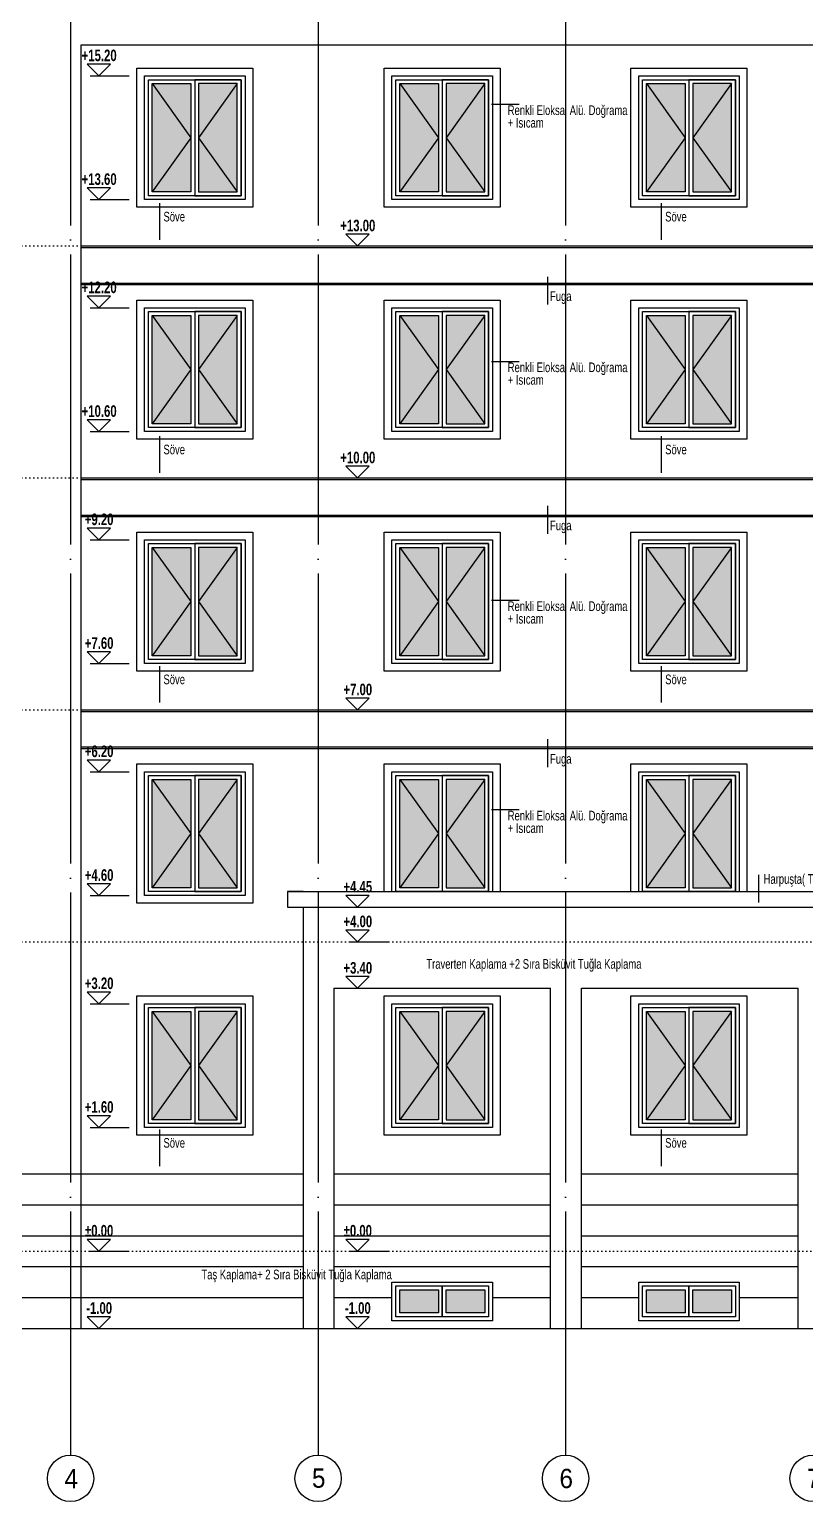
# Model space of a CAD drawing. Extents: x 460786 to 545292, y 30998 to 41694.
# Drawn here: x 537241 to 538245, y 38244 to 40148 of the extents above; entities that cross this region are included whole.
import ezdxf
from ezdxf.enums import TextEntityAlignment as Align

# ---------------------------------------------------------------- set-up
doc = ezdxf.new("R2010")
doc.units = 0
doc.header["$LTSCALE"] = 50
doc.header["$MEASUREMENT"] = 0
doc.linetypes.add('DASHDOT', pattern=[5.5, 5, -0.25, 0, -0.25])
doc.linetypes.add('DASHED', pattern=[0.1, 0, -0.1])
doc.layers.get('0').update_dxf_attribs({"linetype": 'CONTINUOUS'})
for name, color, linetype in [('A-Aks Balonu', 2, 'CONTINUOUS'), ('A-Aks Dikey', 12, 'DASHDOT'), ('A-Betonarme', 6, 'CONTINUOUS'), ('A-Cam', 160, 'CONTINUOUS'), ('A-Dash', 9, 'DASHED'), ('A-Gör 2', 40, 'CONTINUOUS'), ('A-Gör 3', 25, 'CONTINUOUS'), ('A-Gör 4', 75, 'CONTINUOUS'), ('A-Kot', 3, 'CONTINUOUS'), ('A-Solid', 254, 'CONTINUOUS'), ('A-Yazı 1', 200, 'CONTINUOUS'), ('A-Yazı 2', 205, 'CONTINUOUS')]:
    doc.layers.add(name, color=color, linetype=linetype)
doc.styles.add('blkan', font='arial.ttf', dxfattribs={"width": 0.9, "height": 12.5})
doc.styles.get("Standard").update_dxf_attribs({"font": 'arial.ttf', "width": 0.9})
doc.styles.add('YAZI', font='arialbd.ttf', dxfattribs={"width": 0.9, "height": 150})

# ---------------------------------------------------------------- blocks, each defined once
blk = doc.blocks.new('aks')
blk.add_circle((-0.8, 38.6), 60)
at = {"width": 0.9}
blk.add_attdef('AKSNO', text='', height=50, dxfattribs=at).set_placement((-0.8, 38.6), align=Align.MIDDLE_CENTER)
blk = doc.blocks.new('kot-k')
for p, q in [((9.4, 0), (-32.7, 0)), ((-12.6, 12.6), (12.6, 12.6)), ((0, 0), (-12.6, 12.6)), ((0, 0), (12.6, 12.6))]:
    blk.add_line(p, q)
at = {"style": 'YAZI', "width": 0.7}
blk.add_attdef('KOT', text='', height=12.5, dxfattribs=at).set_placement((0, 22), align=Align.MIDDLE_CENTER)

msp = doc.modelspace()

# ---------------------------------------------------------------- hatches: boundary and pattern name
at = {"layer": 'A-Solid'}
h = msp.add_hatch(color=256, dxfattribs=at)
h.dxf.hatch_style = 1
h.paths.add_polyline_path([(537400.17, 39938.33), (537450.17, 39938.33), (537450.17, 40078.33), (537400.17, 40078.33)])
h.paths.add_polyline_path([(537460.17, 39938.33), (537510.17, 39938.33), (537510.17, 40078.33), (537460.17, 40078.33)])
h = msp.add_hatch(color=256, dxfattribs=at)
h.dxf.hatch_style = 1
h.paths.add_polyline_path([(537720.17, 39938.33), (537770.17, 39938.33), (537770.17, 40078.33), (537720.17, 40078.33)])
h.paths.add_polyline_path([(537780.17, 39938.33), (537830.17, 39938.33), (537830.17, 40078.33), (537780.17, 40078.33)])
h = msp.add_hatch(color=256, dxfattribs=at)
h.dxf.hatch_style = 1
h.paths.add_polyline_path([(538039.17, 39938.33), (538089.17, 39938.33), (538089.17, 40078.33), (538039.17, 40078.33)])
h.paths.add_polyline_path([(538099.17, 39938.33), (538149.17, 39938.33), (538149.17, 40078.33), (538099.17, 40078.33)])
h = msp.add_hatch(color=256, dxfattribs=at)
h.dxf.hatch_style = 1
h.paths.add_polyline_path([(537400.17, 39638.33), (537450.17, 39638.33), (537450.17, 39778.33), (537400.17, 39778.33)])
h.paths.add_polyline_path([(537460.17, 39638.33), (537510.17, 39638.33), (537510.17, 39778.33), (537460.17, 39778.33)])
h = msp.add_hatch(color=256, dxfattribs=at)
h.dxf.hatch_style = 1
h.paths.add_polyline_path([(537720.17, 39638.33), (537770.17, 39638.33), (537770.17, 39778.33), (537720.17, 39778.33)])
h.paths.add_polyline_path([(537780.17, 39638.33), (537830.17, 39638.33), (537830.17, 39778.33), (537780.17, 39778.33)])
h = msp.add_hatch(color=256, dxfattribs=at)
h.dxf.hatch_style = 1
h.paths.add_polyline_path([(538039.17, 39638.33), (538089.17, 39638.33), (538089.17, 39778.33), (538039.17, 39778.33)])
h.paths.add_polyline_path([(538099.17, 39638.33), (538149.17, 39638.33), (538149.17, 39778.33), (538099.17, 39778.33)])
h = msp.add_hatch(color=256, dxfattribs=at)
h.dxf.hatch_style = 1
h.paths.add_polyline_path([(537400.17, 39338.33), (537450.17, 39338.33), (537450.17, 39478.33), (537400.17, 39478.33)])
h.paths.add_polyline_path([(537460.17, 39338.33), (537510.17, 39338.33), (537510.17, 39478.33), (537460.17, 39478.33)])
h = msp.add_hatch(color=256, dxfattribs=at)
h.dxf.hatch_style = 1
h.paths.add_polyline_path([(537720.17, 39338.33), (537770.17, 39338.33), (537770.17, 39478.33), (537720.17, 39478.33)])
h.paths.add_polyline_path([(537780.17, 39338.33), (537830.17, 39338.33), (537830.17, 39478.33), (537780.17, 39478.33)])
h = msp.add_hatch(color=256, dxfattribs=at)
h.dxf.hatch_style = 1
h.paths.add_polyline_path([(538039.17, 39338.33), (538089.17, 39338.33), (538089.17, 39478.33), (538039.17, 39478.33)])
h.paths.add_polyline_path([(538099.17, 39338.33), (538149.17, 39338.33), (538149.17, 39478.33), (538099.17, 39478.33)])
h = msp.add_hatch(color=256, dxfattribs=at)
h.dxf.hatch_style = 1
h.paths.add_polyline_path([(537400.17, 39038.33), (537450.17, 39038.33), (537450.17, 39178.33), (537400.17, 39178.33)])
h.paths.add_polyline_path([(537460.17, 39038.33), (537510.17, 39038.33), (537510.17, 39178.33), (537460.17, 39178.33)])
h = msp.add_hatch(color=256, dxfattribs=at)
h.dxf.hatch_style = 1
h.paths.add_polyline_path([(537720.17, 39038.33), (537770.17, 39038.33), (537770.17, 39178.33), (537720.17, 39178.33)])
h.paths.add_polyline_path([(537780.17, 39038.33), (537830.17, 39038.33), (537830.17, 39178.33), (537780.17, 39178.33)])
h = msp.add_hatch(color=256, dxfattribs=at)
h.dxf.hatch_style = 1
h.paths.add_polyline_path([(538039.17, 39038.33), (538089.17, 39038.33), (538089.17, 39178.33), (538039.17, 39178.33)])
h.paths.add_polyline_path([(538099.17, 39038.33), (538149.17, 39038.33), (538149.17, 39178.33), (538099.17, 39178.33)])
h = msp.add_hatch(color=256, dxfattribs=at)
h.dxf.hatch_style = 1
h.paths.add_polyline_path([(537400.17, 38738.33), (537450.17, 38738.33), (537450.17, 38878.33), (537400.17, 38878.33)])
h.paths.add_polyline_path([(537460.17, 38738.33), (537510.17, 38738.33), (537510.17, 38878.33), (537460.17, 38878.33)])
h = msp.add_hatch(color=256, dxfattribs=at)
h.dxf.hatch_style = 1
h.paths.add_polyline_path([(537720.17, 38738.33), (537770.17, 38738.33), (537770.17, 38878.33), (537720.17, 38878.33)])
h.paths.add_polyline_path([(537780.17, 38738.33), (537830.17, 38738.33), (537830.17, 38878.33), (537780.17, 38878.33)])
h = msp.add_hatch(color=256, dxfattribs=at)
h.dxf.hatch_style = 1
h.paths.add_polyline_path([(538039.17, 38738.33), (538089.17, 38738.33), (538089.17, 38878.33), (538039.17, 38878.33)])
h.paths.add_polyline_path([(538099.17, 38738.33), (538149.17, 38738.33), (538149.17, 38878.33), (538099.17, 38878.33)])
h = msp.add_hatch(color=256, dxfattribs=at)
h.dxf.hatch_style = 1
h.paths.add_polyline_path([(537770.17, 38518.33), (537720.17, 38518.33), (537720.17, 38488.33), (537770.17, 38488.33)])
h.paths.add_polyline_path([(537830.17, 38518.33), (537780.17, 38518.33), (537780.17, 38488.33), (537830.17, 38488.33)])
h = msp.add_hatch(color=256, dxfattribs=at)
h.dxf.hatch_style = 1
h.paths.add_polyline_path([(538089.17, 38518.33), (538039.17, 38518.33), (538039.17, 38488.33), (538089.17, 38488.33)])
h.paths.add_polyline_path([(538149.17, 38518.33), (538099.17, 38518.33), (538099.17, 38488.33), (538149.17, 38488.33)])

# ---------------------------------------------------------------- linework, layer by layer
at = {"layer": 'A-Aks Dikey', "ltscale": 1.5}
for p, q in [((537294.67, 40682.38), (537294.67, 38304.48)), ((537614.67, 40682.38), (537614.67, 38304.48)), ((537934.67, 40682.38), (537934.67, 38304.48))]:
    msp.add_line(p, q, dxfattribs=at)
at = {"layer": 'A-Betonarme'}
msp.add_line((536120.16, 38468.33), (538624.67, 38468.33), dxfattribs=at)
at = {"layer": 'A-Cam'}
for p, q in [((537400.17, 40078.33), (537450.17, 40008.33)), ((537455.17, 40083.33), (537455.17, 39933.33)), ((537510.17, 40078.33), (537460.17, 40008.33)), ((537720.17, 40078.33), (537770.17, 40008.33)), ((537775.17, 40083.33), (537775.17, 39933.33)), ((537830.17, 40078.33), (537780.17, 40008.33)), ((538039.17, 40078.33), (538089.17, 40008.33)), ((538094.17, 40083.33), (538094.17, 39933.33)), ((538149.17, 40078.33), (538099.17, 40008.33)), ((537450.17, 40008.33), (537400.17, 39938.33)), ((537460.17, 40008.33), (537510.17, 39938.33)), ((537770.17, 40008.33), (537720.17, 39938.33)), ((537780.17, 40008.33), (537830.17, 39938.33)), ((538089.17, 40008.33), (538039.17, 39938.33)), ((538099.17, 40008.33), (538149.17, 39938.33)), ((537400.17, 39778.33), (537450.17, 39708.33)), ((537455.17, 39783.33), (537455.17, 39633.33)), ((537510.17, 39778.33), (537460.17, 39708.33)), ((537720.17, 39778.33), (537770.17, 39708.33)), ((537775.17, 39783.33), (537775.17, 39633.33)), ((537830.17, 39778.33), (537780.17, 39708.33)), ((538039.17, 39778.33), (538089.17, 39708.33)), ((538094.17, 39783.33), (538094.17, 39633.33)), ((538149.17, 39778.33), (538099.17, 39708.33)), ((537450.17, 39708.33), (537400.17, 39638.33)), ((537460.17, 39708.33), (537510.17, 39638.33)), ((537770.17, 39708.33), (537720.17, 39638.33)), ((537780.17, 39708.33), (537830.17, 39638.33)), ((538089.17, 39708.33), (538039.17, 39638.33)), ((538099.17, 39708.33), (538149.17, 39638.33)), ((537400.17, 39478.33), (537450.17, 39408.33)), ((537455.17, 39483.33), (537455.17, 39333.33)), ((537510.17, 39478.33), (537460.17, 39408.33)), ((537720.17, 39478.33), (537770.17, 39408.33)), ((537775.17, 39483.33), (537775.17, 39333.33)), ((537830.17, 39478.33), (537780.17, 39408.33)), ((538039.17, 39478.33), (538089.17, 39408.33)), ((538094.17, 39483.33), (538094.17, 39333.33)), ((538149.17, 39478.33), (538099.17, 39408.33)), ((537450.17, 39408.33), (537400.17, 39338.33)), ((537460.17, 39408.33), (537510.17, 39338.33)), ((537770.17, 39408.33), (537720.17, 39338.33)), ((537780.17, 39408.33), (537830.17, 39338.33)), ((538089.17, 39408.33), (538039.17, 39338.33)), ((538099.17, 39408.33), (538149.17, 39338.33)), ((537455.17, 39183.33), (537455.17, 39033.33)), ((537775.17, 39183.33), (537775.17, 39033.33)), ((538094.17, 39183.33), (538094.17, 39033.33)), ((537400.17, 39178.33), (537450.17, 39108.33)), ((537510.17, 39178.33), (537460.17, 39108.33)), ((537720.17, 39178.33), (537770.17, 39108.33)), ((537830.17, 39178.33), (537780.17, 39108.33)), ((538039.17, 39178.33), (538089.17, 39108.33)), ((538149.17, 39178.33), (538099.17, 39108.33)), ((537450.17, 39108.33), (537400.17, 39038.33)), ((537460.17, 39108.33), (537510.17, 39038.33)), ((537770.17, 39108.33), (537720.17, 39038.33)), ((537780.17, 39108.33), (537830.17, 39038.33)), ((538089.17, 39108.33), (538039.17, 39038.33)), ((538099.17, 39108.33), (538149.17, 39038.33)), ((537400.17, 38878.33), (537450.17, 38808.33)), ((537455.17, 38883.33), (537455.17, 38733.33)), ((537510.17, 38878.33), (537460.17, 38808.33)), ((537720.17, 38878.33), (537770.17, 38808.33)), ((537775.17, 38883.33), (537775.17, 38733.33)), ((537830.17, 38878.33), (537780.17, 38808.33)), ((538039.17, 38878.33), (538089.17, 38808.33)), ((538094.17, 38883.33), (538094.17, 38733.33)), ((538149.17, 38878.33), (538099.17, 38808.33)), ((537450.17, 38808.33), (537400.17, 38738.33)), ((537460.17, 38808.33), (537510.17, 38738.33)), ((537770.17, 38808.33), (537720.17, 38738.33)), ((537780.17, 38808.33), (537830.17, 38738.33)), ((538089.17, 38808.33), (538039.17, 38738.33)), ((538099.17, 38808.33), (538149.17, 38738.33))]:
    msp.add_line(p, q, dxfattribs=at)
for points in [[(537395.17, 40083.33), (537455.17, 40083.33), (537455.17, 39933.33), (537395.17, 39933.33)], [(537400.17, 40078.33), (537450.17, 40078.33), (537450.17, 39938.33), (537400.17, 39938.33)], [(537455.17, 39933.33), (537515.17, 39933.33), (537515.17, 40083.33), (537455.17, 40083.33)], [(537460.17, 39938.33), (537510.17, 39938.33), (537510.17, 40078.33), (537460.17, 40078.33)], [(537715.17, 40083.33), (537775.17, 40083.33), (537775.17, 39933.33), (537715.17, 39933.33)], [(537720.17, 40078.33), (537770.17, 40078.33), (537770.17, 39938.33), (537720.17, 39938.33)], [(537775.17, 39933.33), (537835.17, 39933.33), (537835.17, 40083.33), (537775.17, 40083.33)], [(537780.17, 39938.33), (537830.17, 39938.33), (537830.17, 40078.33), (537780.17, 40078.33)], [(538034.17, 40083.33), (538094.17, 40083.33), (538094.17, 39933.33), (538034.17, 39933.33)], [(538039.17, 40078.33), (538089.17, 40078.33), (538089.17, 39938.33), (538039.17, 39938.33)], [(538094.17, 39933.33), (538154.17, 39933.33), (538154.17, 40083.33), (538094.17, 40083.33)], [(538099.17, 39938.33), (538149.17, 39938.33), (538149.17, 40078.33), (538099.17, 40078.33)], [(537395.17, 39783.33), (537455.17, 39783.33), (537455.17, 39633.33), (537395.17, 39633.33)], [(537400.17, 39778.33), (537450.17, 39778.33), (537450.17, 39638.33), (537400.17, 39638.33)], [(537455.17, 39633.33), (537515.17, 39633.33), (537515.17, 39783.33), (537455.17, 39783.33)], [(537460.17, 39638.33), (537510.17, 39638.33), (537510.17, 39778.33), (537460.17, 39778.33)], [(537715.17, 39783.33), (537775.17, 39783.33), (537775.17, 39633.33), (537715.17, 39633.33)], [(537720.17, 39778.33), (537770.17, 39778.33), (537770.17, 39638.33), (537720.17, 39638.33)], [(537775.17, 39633.33), (537835.17, 39633.33), (537835.17, 39783.33), (537775.17, 39783.33)], [(537780.17, 39638.33), (537830.17, 39638.33), (537830.17, 39778.33), (537780.17, 39778.33)], [(538034.17, 39783.33), (538094.17, 39783.33), (538094.17, 39633.33), (538034.17, 39633.33)], [(538039.17, 39778.33), (538089.17, 39778.33), (538089.17, 39638.33), (538039.17, 39638.33)], [(538094.17, 39633.33), (538154.17, 39633.33), (538154.17, 39783.33), (538094.17, 39783.33)], [(538099.17, 39638.33), (538149.17, 39638.33), (538149.17, 39778.33), (538099.17, 39778.33)], [(537395.17, 39483.33), (537455.17, 39483.33), (537455.17, 39333.33), (537395.17, 39333.33)], [(537400.17, 39478.33), (537450.17, 39478.33), (537450.17, 39338.33), (537400.17, 39338.33)], [(537455.17, 39333.33), (537515.17, 39333.33), (537515.17, 39483.33), (537455.17, 39483.33)], [(537460.17, 39338.33), (537510.17, 39338.33), (537510.17, 39478.33), (537460.17, 39478.33)], [(537715.17, 39483.33), (537775.17, 39483.33), (537775.17, 39333.33), (537715.17, 39333.33)], [(537720.17, 39478.33), (537770.17, 39478.33), (537770.17, 39338.33), (537720.17, 39338.33)], [(537775.17, 39333.33), (537835.17, 39333.33), (537835.17, 39483.33), (537775.17, 39483.33)], [(537780.17, 39338.33), (537830.17, 39338.33), (537830.17, 39478.33), (537780.17, 39478.33)], [(538034.17, 39483.33), (538094.17, 39483.33), (538094.17, 39333.33), (538034.17, 39333.33)], [(538039.17, 39478.33), (538089.17, 39478.33), (538089.17, 39338.33), (538039.17, 39338.33)], [(538094.17, 39333.33), (538154.17, 39333.33), (538154.17, 39483.33), (538094.17, 39483.33)], [(538099.17, 39338.33), (538149.17, 39338.33), (538149.17, 39478.33), (538099.17, 39478.33)], [(537395.17, 39183.33), (537455.17, 39183.33), (537455.17, 39033.33), (537395.17, 39033.33)], [(537455.17, 39033.33), (537515.17, 39033.33), (537515.17, 39183.33), (537455.17, 39183.33)], [(537715.17, 39183.33), (537775.17, 39183.33), (537775.17, 39033.33), (537715.17, 39033.33)], [(537775.17, 39033.33), (537835.17, 39033.33), (537835.17, 39183.33), (537775.17, 39183.33)], [(538034.17, 39183.33), (538094.17, 39183.33), (538094.17, 39033.33), (538034.17, 39033.33)], [(538094.17, 39033.33), (538154.17, 39033.33), (538154.17, 39183.33), (538094.17, 39183.33)], [(537400.17, 39178.33), (537450.17, 39178.33), (537450.17, 39038.33), (537400.17, 39038.33)], [(537460.17, 39038.33), (537510.17, 39038.33), (537510.17, 39178.33), (537460.17, 39178.33)], [(537720.17, 39178.33), (537770.17, 39178.33), (537770.17, 39038.33), (537720.17, 39038.33)], [(537780.17, 39038.33), (537830.17, 39038.33), (537830.17, 39178.33), (537780.17, 39178.33)], [(538039.17, 39178.33), (538089.17, 39178.33), (538089.17, 39038.33), (538039.17, 39038.33)], [(538099.17, 39038.33), (538149.17, 39038.33), (538149.17, 39178.33), (538099.17, 39178.33)], [(537395.17, 38883.33), (537455.17, 38883.33), (537455.17, 38733.33), (537395.17, 38733.33)], [(537400.17, 38878.33), (537450.17, 38878.33), (537450.17, 38738.33), (537400.17, 38738.33)], [(537455.17, 38733.33), (537515.17, 38733.33), (537515.17, 38883.33), (537455.17, 38883.33)], [(537460.17, 38738.33), (537510.17, 38738.33), (537510.17, 38878.33), (537460.17, 38878.33)], [(537715.17, 38883.33), (537775.17, 38883.33), (537775.17, 38733.33), (537715.17, 38733.33)], [(537720.17, 38878.33), (537770.17, 38878.33), (537770.17, 38738.33), (537720.17, 38738.33)], [(537775.17, 38733.33), (537835.17, 38733.33), (537835.17, 38883.33), (537775.17, 38883.33)], [(537780.17, 38738.33), (537830.17, 38738.33), (537830.17, 38878.33), (537780.17, 38878.33)], [(538034.17, 38883.33), (538094.17, 38883.33), (538094.17, 38733.33), (538034.17, 38733.33)], [(538039.17, 38878.33), (538089.17, 38878.33), (538089.17, 38738.33), (538039.17, 38738.33)], [(538094.17, 38733.33), (538154.17, 38733.33), (538154.17, 38883.33), (538094.17, 38883.33)], [(538099.17, 38738.33), (538149.17, 38738.33), (538149.17, 38878.33), (538099.17, 38878.33)]]:
    msp.add_lwpolyline(points, close=True, dxfattribs=at)
for points in [[(537775.17, 38483.33), (537715.17, 38483.33), (537715.17, 38523.33), (537775.17, 38523.33), (537775.17, 38483.33)], [(537775.17, 38523.33), (537835.17, 38523.33), (537835.17, 38483.33), (537775.17, 38483.33), (537775.17, 38523.33)], [(538094.17, 38483.33), (538034.17, 38483.33), (538034.17, 38523.33), (538094.17, 38523.33), (538094.17, 38483.33)], [(538094.17, 38523.33), (538154.17, 38523.33), (538154.17, 38483.33), (538094.17, 38483.33), (538094.17, 38523.33)]]:
    msp.add_lwpolyline(points, dxfattribs=at)
at = {"layer": 'A-Dash'}
for p, q in [((536385.17, 39868.33), (538588.17, 39868.33)), ((538010.17, 39868.33), (538588.17, 39868.33)), ((536385.17, 39568.33), (538588.17, 39568.33)), ((538010.17, 39568.33), (538588.17, 39568.33)), ((536385.17, 39268.33), (538588.17, 39268.33)), ((538010.17, 39268.33), (538588.17, 39268.33)), ((536385.17, 38968.33), (544820.85, 38968.33)), ((536385.17, 38568.33), (539541.51, 38568.33))]:
    msp.add_line(p, q, dxfattribs=at)
at = {"layer": 'A-Gör 2'}
for p, q in [((537308.17, 38468.33), (537308.17, 40128.33)), ((537308.17, 40128.33), (538588.17, 40128.33)), ((537575.17, 39033.33), (538904.67, 39033.33)), ((537595.17, 39033.33), (537575.17, 39033.33)), ((537575.17, 39033.33), (537575.17, 39013.33)), ((537575.17, 39013.33), (538904.67, 39013.33)), ((537595.17, 39013.33), (537595.17, 38468.33)), ((537635.17, 38908.33), (537635.17, 38468.33)), ((537635.17, 38908.33), (537915.17, 38908.33)), ((537915.17, 38468.33), (537915.17, 38908.33)), ((537955.17, 38468.33), (537955.17, 38908.33)), ((537955.17, 38908.33), (538235.17, 38908.33)), ((538235.17, 38468.33), (538235.17, 38908.33))]:
    msp.add_line(p, q, dxfattribs=at)
for points in [[(537380.17, 40098.33), (537530.17, 40098.33), (537530.17, 39918.33), (537380.17, 39918.33)], [(537700.17, 40098.33), (537850.17, 40098.33), (537850.17, 39918.33), (537700.17, 39918.33)], [(538019.17, 40098.33), (538169.17, 40098.33), (538169.17, 39918.33), (538019.17, 39918.33)], [(537390.17, 40088.33), (537520.17, 40088.33), (537520.17, 39928.33), (537390.17, 39928.33)], [(537710.17, 40088.33), (537840.17, 40088.33), (537840.17, 39928.33), (537710.17, 39928.33)], [(538029.17, 40088.33), (538159.17, 40088.33), (538159.17, 39928.33), (538029.17, 39928.33)], [(537380.17, 39798.33), (537530.17, 39798.33), (537530.17, 39618.33), (537380.17, 39618.33)], [(537700.17, 39798.33), (537850.17, 39798.33), (537850.17, 39618.33), (537700.17, 39618.33)], [(538019.17, 39798.33), (538169.17, 39798.33), (538169.17, 39618.33), (538019.17, 39618.33)], [(537390.17, 39788.33), (537520.17, 39788.33), (537520.17, 39628.33), (537390.17, 39628.33)], [(537710.17, 39788.33), (537840.17, 39788.33), (537840.17, 39628.33), (537710.17, 39628.33)], [(538029.17, 39788.33), (538159.17, 39788.33), (538159.17, 39628.33), (538029.17, 39628.33)], [(537380.17, 39498.33), (537530.17, 39498.33), (537530.17, 39318.33), (537380.17, 39318.33)], [(537390.17, 39488.33), (537520.17, 39488.33), (537520.17, 39328.33), (537390.17, 39328.33)], [(537700.17, 39498.33), (537850.17, 39498.33), (537850.17, 39318.33), (537700.17, 39318.33)], [(537710.17, 39488.33), (537840.17, 39488.33), (537840.17, 39328.33), (537710.17, 39328.33)], [(538019.17, 39498.33), (538169.17, 39498.33), (538169.17, 39318.33), (538019.17, 39318.33)], [(538029.17, 39488.33), (538159.17, 39488.33), (538159.17, 39328.33), (538029.17, 39328.33)], [(537380.17, 39198.33), (537530.17, 39198.33), (537530.17, 39018.33), (537380.17, 39018.33)], [(537390.17, 39188.33), (537520.17, 39188.33), (537520.17, 39028.33), (537390.17, 39028.33)], [(537380.17, 38898.33), (537530.17, 38898.33), (537530.17, 38718.33), (537380.17, 38718.33)], [(537700.17, 38898.33), (537850.17, 38898.33), (537850.17, 38718.33), (537700.17, 38718.33)], [(538019.17, 38898.33), (538169.17, 38898.33), (538169.17, 38718.33), (538019.17, 38718.33)], [(537390.17, 38888.33), (537520.17, 38888.33), (537520.17, 38728.33), (537390.17, 38728.33)], [(537710.17, 38888.33), (537840.17, 38888.33), (537840.17, 38728.33), (537710.17, 38728.33)], [(538029.17, 38888.33), (538159.17, 38888.33), (538159.17, 38728.33), (538029.17, 38728.33)], [(537710.17, 38528.33), (537840.17, 38528.33), (537840.17, 38478.33), (537710.17, 38478.33)], [(538029.17, 38528.33), (538159.17, 38528.33), (538159.17, 38478.33), (538029.17, 38478.33)]]:
    msp.add_lwpolyline(points, close=True, dxfattribs=at)
for points in [[(537700.17, 39033.33), (537700.17, 39198.33), (537850.17, 39198.33), (537850.17, 39033.33)], [(537710.17, 39033.33), (537710.17, 39188.33), (537840.17, 39188.33), (537840.17, 39033.33)], [(538019.17, 39033.33), (538019.17, 39198.33), (538169.17, 39198.33), (538169.17, 39033.33)], [(538029.17, 39033.33), (538029.17, 39188.33), (538159.17, 39188.33), (538159.17, 39033.33)]]:
    msp.add_lwpolyline(points, dxfattribs=at)
at = {"layer": 'A-Gör 3'}
for points in [[(537770.17, 38488.33), (537720.17, 38488.33), (537720.17, 38518.33), (537770.17, 38518.33)], [(537780.17, 38518.33), (537830.17, 38518.33), (537830.17, 38488.33), (537780.17, 38488.33)], [(538089.17, 38488.33), (538039.17, 38488.33), (538039.17, 38518.33), (538089.17, 38518.33)], [(538099.17, 38518.33), (538149.17, 38518.33), (538149.17, 38488.33), (538099.17, 38488.33)]]:
    msp.add_lwpolyline(points, close=True, dxfattribs=at)
at = {"layer": 'A-Gör 4'}
for p, q in [((537308.17, 39868.33), (538588.17, 39868.33)), ((537308.17, 39868.33), (538588.17, 39868.33)), ((537308.17, 39866.33), (538588.17, 39866.33)), ((537308.17, 39820.33), (538588.17, 39820.33)), ((537308.17, 39818.33), (538588.17, 39818.33)), ((537308.17, 39568.33), (538588.17, 39568.33)), ((537308.17, 39568.33), (538588.17, 39568.33)), ((537308.17, 39566.33), (538588.17, 39566.33)), ((537308.17, 39520.33), (538588.17, 39520.33)), ((537308.17, 39518.33), (538588.17, 39518.33)), ((537308.17, 39268.33), (538588.17, 39268.33)), ((537308.17, 39268.33), (538588.17, 39268.33)), ((537308.17, 39266.33), (538588.17, 39266.33)), ((537308.17, 39220.33), (538588.17, 39220.33)), ((537308.17, 39218.33), (538588.17, 39218.33)), ((536385.17, 38668.33), (537595.17, 38668.33)), ((537635.17, 38668.33), (537915.17, 38668.33)), ((537955.17, 38668.33), (538235.17, 38668.33)), ((536385.17, 38628.33), (537595.17, 38628.33)), ((537635.17, 38628.33), (537915.17, 38628.33)), ((537955.17, 38628.33), (538235.17, 38628.33)), ((536385.17, 38588.33), (537595.17, 38588.33)), ((537635.17, 38588.33), (537915.17, 38588.33)), ((537955.17, 38588.33), (538235.17, 38588.33)), ((536385.17, 38548.33), (537595.17, 38548.33)), ((537635.17, 38548.33), (537915.17, 38548.33)), ((537955.17, 38548.33), (538235.17, 38548.33)), ((536385.17, 38508.33), (537595.17, 38508.33)), ((537635.17, 38508.33), (537710.17, 38508.33)), ((537840.17, 38508.33), (537915.17, 38508.33)), ((537955.17, 38508.33), (538029.17, 38508.33)), ((538159.17, 38508.33), (538235.17, 38508.33))]:
    msp.add_line(p, q, dxfattribs=at)
at = {"layer": 'A-Solid'}
for points in [[(537395.17, 40083.33), (537515.17, 40083.33), (537515.17, 39933.33), (537395.17, 39933.33)], [(537715.17, 40083.33), (537835.17, 40083.33), (537835.17, 39933.33), (537715.17, 39933.33)], [(538034.17, 40083.33), (538154.17, 40083.33), (538154.17, 39933.33), (538034.17, 39933.33)], [(537395.17, 39783.33), (537515.17, 39783.33), (537515.17, 39633.33), (537395.17, 39633.33)], [(537715.17, 39783.33), (537835.17, 39783.33), (537835.17, 39633.33), (537715.17, 39633.33)], [(538034.17, 39783.33), (538154.17, 39783.33), (538154.17, 39633.33), (538034.17, 39633.33)], [(537395.17, 39483.33), (537515.17, 39483.33), (537515.17, 39333.33), (537395.17, 39333.33)], [(537715.17, 39483.33), (537835.17, 39483.33), (537835.17, 39333.33), (537715.17, 39333.33)], [(538034.17, 39483.33), (538154.17, 39483.33), (538154.17, 39333.33), (538034.17, 39333.33)], [(537395.17, 39183.33), (537515.17, 39183.33), (537515.17, 39033.33), (537395.17, 39033.33)], [(537715.17, 39183.33), (537835.17, 39183.33), (537835.17, 39033.33), (537715.17, 39033.33)], [(538034.17, 39183.33), (538154.17, 39183.33), (538154.17, 39033.33), (538034.17, 39033.33)], [(537395.17, 38883.33), (537515.17, 38883.33), (537515.17, 38733.33), (537395.17, 38733.33)], [(537715.17, 38883.33), (537835.17, 38883.33), (537835.17, 38733.33), (537715.17, 38733.33)], [(538034.17, 38883.33), (538154.17, 38883.33), (538154.17, 38733.33), (538034.17, 38733.33)]]:
    msp.add_lwpolyline(points, close=True, dxfattribs=at)
at = {"layer": 'A-Yazı 2'}
for p, q in [((537874.69, 40051.11), (537838.82, 40051.11)), ((537409.41, 39923.42), (537409.41, 39876.12)), ((538058.1, 39923.42), (538058.1, 39876.12)), ((537911.45, 39828.54), (537911.45, 39792.66)), ((537874.69, 39718.6), (537838.82, 39718.6)), ((537409.41, 39622.25), (537409.41, 39574.95)), ((538058.1, 39622.25), (538058.1, 39574.95)), ((537911.45, 39532.03), (537911.45, 39496.15)), ((537874.69, 39409.67), (537838.82, 39409.67)), ((537409.41, 39324.94), (537409.41, 39277.65)), ((538058.1, 39324.94), (538058.1, 39277.65)), ((537911.45, 39230.24), (537911.45, 39194.36)), ((537874.69, 39138.84), (537838.82, 39138.84)), ((538184.2, 39055.12), (538184.2, 39019.25)), ((537409.41, 38725.57), (537409.41, 38678.27)), ((538058.1, 38725.57), (538058.1, 38678.27))]:
    msp.add_line(p, q, dxfattribs=at)

# ---------------------------------------------------------------- block references
at = {"layer": 'A-Aks Balonu'}
ref = msp.add_blockref('aks', (537294.26, 38293.79), dxfattribs=dict(at, xscale=0.5, yscale=0.5, zscale=0.5, rotation=180))
ref.add_attrib('AKSNO', '4', dxfattribs={"layer": '0', "height": 25, "width": 0.9}).set_placement((537295.47, 38274.05), align=Align.MIDDLE_CENTER)
ref = msp.add_blockref('aks', (537614.26, 38293.79), dxfattribs=dict(at, xscale=0.5, yscale=0.5, zscale=0.5, rotation=180))
ref.add_attrib('AKSNO', '5', dxfattribs={"layer": '0', "height": 25, "width": 0.9}).set_placement((537615.47, 38274.82), align=Align.MIDDLE_CENTER)
ref = msp.add_blockref('aks', (537934.26, 38293.79), dxfattribs=dict(at, xscale=0.5, yscale=0.5, zscale=0.5, rotation=180))
ref.add_attrib('AKSNO', '6', dxfattribs={"layer": '0', "height": 25, "width": 0.9}).set_placement((537935.47, 38274.37), align=Align.MIDDLE_CENTER)
ref = msp.add_blockref('aks', (538254.26, 38293.79), dxfattribs=dict(at, xscale=0.5, yscale=0.5, zscale=0.5, rotation=180))
ref.add_attrib('AKSNO', '7', dxfattribs={"layer": '0', "height": 25, "width": 0.9}).set_placement((538255.47, 38274.37), align=Align.MIDDLE_CENTER)
at = {"layer": 'A-Kot'}
ref = msp.add_blockref('kot-k', (537331.2, 40088.33), dxfattribs=dict(at, xscale=-1.200000000186265, yscale=1.200000000186265, zscale=1.200000000186265))
ref.add_attrib('KOT', '+15.20', dxfattribs={"layer": '0', "height": 15, "style": 'YAZI', "width": 0.7}).set_placement((537331.58, 40114.73), align=Align.MIDDLE_CENTER)
ref = msp.add_blockref('kot-k', (537331.2, 39928.33), dxfattribs=dict(at, xscale=-1.200000000186265, yscale=1.200000000186265, zscale=1.200000000186265))
ref.add_attrib('KOT', '+13.60', dxfattribs={"layer": '0', "height": 15, "style": 'YAZI', "width": 0.7}).set_placement((537331.58, 39954.73), align=Align.MIDDLE_CENTER)
ref = msp.add_blockref('kot-k', (537665.64, 39868.33), dxfattribs=dict(at, xscale=-1.200000000186265, yscale=1.200000000186265, zscale=1.200000000186265))
ref.add_attrib('KOT', '+13.00', dxfattribs={"layer": '0', "height": 15, "style": 'YAZI', "width": 0.7}).set_placement((537666.02, 39894.73), align=Align.MIDDLE_CENTER)
ref = msp.add_blockref('kot-k', (537331.2, 39788.33), dxfattribs=dict(at, xscale=-1.200000000186265, yscale=1.200000000186265, zscale=1.200000000186265))
ref.add_attrib('KOT', '+12.20', dxfattribs={"layer": '0', "height": 15, "style": 'YAZI', "width": 0.7}).set_placement((537331.58, 39814.73), align=Align.MIDDLE_CENTER)
ref = msp.add_blockref('kot-k', (537331.2, 39628.33), dxfattribs=dict(at, xscale=-1.200000000186265, yscale=1.200000000186265, zscale=1.200000000186265))
ref.add_attrib('KOT', '+10.60', dxfattribs={"layer": '0', "height": 15, "style": 'YAZI', "width": 0.7}).set_placement((537331.58, 39654.73), align=Align.MIDDLE_CENTER)
ref = msp.add_blockref('kot-k', (537665.64, 39568.33), dxfattribs=dict(at, xscale=-1.200000000186265, yscale=1.200000000186265, zscale=1.200000000186265))
ref.add_attrib('KOT', '+10.00', dxfattribs={"layer": '0', "height": 15, "style": 'YAZI', "width": 0.7}).set_placement((537666.02, 39594.73), align=Align.MIDDLE_CENTER)
ref = msp.add_blockref('kot-k', (537331.2, 39488.33), dxfattribs=dict(at, xscale=-1.200000000186265, yscale=1.200000000186265, zscale=1.200000000186265))
ref.add_attrib('KOT', '+9.20', dxfattribs={"layer": '0', "height": 15, "style": 'YAZI', "width": 0.7}).set_placement((537331.58, 39514.73), align=Align.MIDDLE_CENTER)
ref = msp.add_blockref('kot-k', (537331.2, 39328.33), dxfattribs=dict(at, xscale=-1.200000000186265, yscale=1.200000000186265, zscale=1.200000000186265))
ref.add_attrib('KOT', '+7.60', dxfattribs={"layer": '0', "height": 15, "style": 'YAZI', "width": 0.7}).set_placement((537331.58, 39354.73), align=Align.MIDDLE_CENTER)
ref = msp.add_blockref('kot-k', (537665.64, 39268.33), dxfattribs=dict(at, xscale=-1.200000000186265, yscale=1.200000000186265, zscale=1.200000000186265))
ref.add_attrib('KOT', '+7.00', dxfattribs={"layer": '0', "height": 15, "style": 'YAZI', "width": 0.7}).set_placement((537666.02, 39294.73), align=Align.MIDDLE_CENTER)
ref = msp.add_blockref('kot-k', (537331.2, 39188.33), dxfattribs=dict(at, xscale=-1.200000000186265, yscale=1.200000000186265, zscale=1.200000000186265))
ref.add_attrib('KOT', '+6.20', dxfattribs={"layer": '0', "height": 15, "style": 'YAZI', "width": 0.7}).set_placement((537331.58, 39214.73), align=Align.MIDDLE_CENTER)
ref = msp.add_blockref('kot-k', (537331.2, 39028.33), dxfattribs=dict(at, xscale=-1.200000000186265, yscale=1.200000000186265, zscale=1.200000000186265))
ref.add_attrib('KOT', '+4.60', dxfattribs={"layer": '0', "height": 15, "style": 'YAZI', "width": 0.7}).set_placement((537331.58, 39054.73), align=Align.MIDDLE_CENTER)
ref = msp.add_blockref('kot-k', (537665.64, 39013.33), dxfattribs=dict(at, xscale=-1.200000000186265, yscale=1.200000000186265, zscale=1.200000000186265))
ref.add_attrib('KOT', '+4.45', dxfattribs={"layer": '0', "height": 15, "style": 'YAZI', "width": 0.7}).set_placement((537666.02, 39039.73), align=Align.MIDDLE_CENTER)
ref = msp.add_blockref('kot-k', (537665.64, 38968.33), dxfattribs=dict(at, xscale=-1.200000000186265, yscale=1.200000000186265, zscale=1.200000000186265))
ref.add_attrib('KOT', '+4.00', dxfattribs={"layer": '0', "height": 15, "style": 'YAZI', "width": 0.7}).set_placement((537666.02, 38994.73), align=Align.MIDDLE_CENTER)
ref = msp.add_blockref('kot-k', (537665.64, 38908.33), dxfattribs=dict(at, xscale=-1.200000000186265, yscale=1.200000000186265, zscale=1.200000000186265))
ref.add_attrib('KOT', '+3.40', dxfattribs={"layer": '0', "height": 15, "style": 'YAZI', "width": 0.7}).set_placement((537666.02, 38934.73), align=Align.MIDDLE_CENTER)
ref = msp.add_blockref('kot-k', (537331.2, 38888.33), dxfattribs=dict(at, xscale=-1.200000000186265, yscale=1.200000000186265, zscale=1.200000000186265))
ref.add_attrib('KOT', '+3.20', dxfattribs={"layer": '0', "height": 15, "style": 'YAZI', "width": 0.7}).set_placement((537331.58, 38914.73), align=Align.MIDDLE_CENTER)
ref = msp.add_blockref('kot-k', (537331.2, 38728.33), dxfattribs=dict(at, xscale=-1.200000000186265, yscale=1.200000000186265, zscale=1.200000000186265))
ref.add_attrib('KOT', '+1.60', dxfattribs={"layer": '0', "height": 15, "style": 'YAZI', "width": 0.7}).set_placement((537331.58, 38754.73), align=Align.MIDDLE_CENTER)
ref = msp.add_blockref('kot-k', (537331.2, 38568.33), dxfattribs=dict(at, xscale=-1.200000000186265, yscale=1.200000000186265, zscale=1.200000000186265))
ref.add_attrib('KOT', '%%p0.00', dxfattribs={"layer": '0', "height": 15, "style": 'YAZI', "width": 0.7}).set_placement((537331.58, 38594.73), align=Align.MIDDLE_CENTER)
ref = msp.add_blockref('kot-k', (537665.64, 38568.33), dxfattribs=dict(at, xscale=-1.200000000186265, yscale=1.200000000186265, zscale=1.200000000186265))
ref.add_attrib('KOT', '%%p0.00', dxfattribs={"layer": '0', "height": 15, "style": 'YAZI', "width": 0.7}).set_placement((537666.02, 38594.73), align=Align.MIDDLE_CENTER)
ref = msp.add_blockref('kot-k', (537331.2, 38468.33), dxfattribs=dict(at, xscale=-1.200000000186265, yscale=1.200000000186265, zscale=1.200000000186265))
ref.add_attrib('KOT', '-1.00', dxfattribs={"layer": '0', "height": 15, "style": 'YAZI', "width": 0.7}).set_placement((537331.58, 38494.73), align=Align.MIDDLE_CENTER)
ref = msp.add_blockref('kot-k', (537665.64, 38468.33), dxfattribs=dict(at, xscale=-1.200000000186265, yscale=1.200000000186265, zscale=1.200000000186265))
ref.add_attrib('KOT', '-1.00', dxfattribs={"layer": '0', "height": 15, "style": 'YAZI', "width": 0.7}).set_placement((537666.02, 38494.73), align=Align.MIDDLE_CENTER)

# ---------------------------------------------------------------- texts
at = {"layer": 'A-Yazı 1', "style": 'blkan', "width": 0.7}
for s, p in [('Traverten Kaplama +2 Sıra Bisküvit Tuğla Kaplama', (537754.6, 38933.52)), ('Taş Kaplama+ 2 Sıra Bisküvit Tuğla Kaplama', (537463.81, 38531.93))]:
    msp.add_text(s, height=12.5, dxfattribs=at).set_placement(p)
at = {"layer": 'A-Yazı 2', "style": 'blkan', "width": 0.7}
for s, p in [('Renkli Eloksal Alü. Doğrama', (537859.84, 40037.6)), ('+ Isıcam', (537859.84, 40021.37)), ('Söve', (537414.73, 39899.97)), ('Söve', (538063.42, 39899.97)), ('Fuga', (537914.54, 39797.09)), ('Renkli Eloksal Alü. Doğrama', (537859.84, 39705.09)), ('+ Isıcam', (537859.84, 39688.86)), ('Söve', (537414.73, 39598.8)), ('Söve', (538063.42, 39598.8)), ('Fuga', (537914.54, 39500.58)), ('Renkli Eloksal Alü. Doğrama', (537859.84, 39396.16)), ('+ Isıcam', (537859.84, 39379.93)), ('Söve', (537414.73, 39301.49)), ('Söve', (538063.42, 39301.49)), ('Fuga', (537914.54, 39198.79)), ('Renkli Eloksal Alü. Doğrama', (537859.84, 39125.33)), ('+ Isıcam', (537859.84, 39109.1)), (' Harpuşta( Taş Kaplama Alın)', (538187.29, 39043.38)), ('Söve', (537414.73, 38702.12)), ('Söve', (538063.42, 38702.12))]:
    msp.add_text(s, height=12.5, dxfattribs=at).set_placement(p)

doc.saveas('drawing.dxf')
